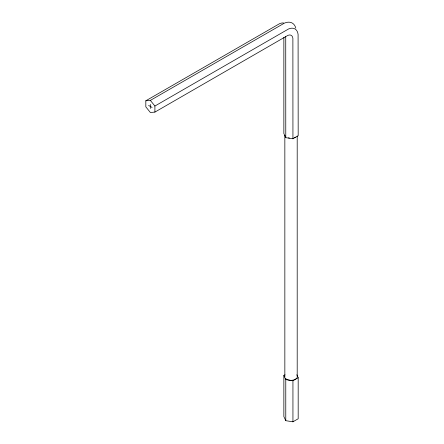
<?xml version="1.0" encoding="UTF-8"?>
<svg xmlns="http://www.w3.org/2000/svg" width="444" height="444" viewBox="0 0 444 444"><rect width="100%" height="100%" fill="white"/><g stroke="black" fill="none" stroke-linecap="round" stroke-linejoin="round"><path stroke-width="0.67" d="M283.86 37.407L283.86 133.527L285.775 137.662L292.94 138.767L292.885 38.251A8.197 4.734 -60 0 0 287.895 35.37L154.901 112.093L150.361 112.499L145.821 106.849L145.821 100.799L279.498 23.721A15.623 9.019 -60 0 1 283.583 22.966M145.821 100.799L150.361 100.394L284.382 23.138A19.336 11.167 -60 0 1 295.804 28.111M154.901 112.093L154.901 106.038L288.578 28.96A15.623 9.019 -60 0 1 298.091 34.454L298.179 135.742L292.94 138.767M296.808 374.747L298.179 377.705L298.179 418.775L292.94 421.8L285.775 420.69L283.86 416.561L283.86 375.485L285.026 374.814M283.86 375.485L285.775 379.62L292.94 380.73L298.179 377.705M148.612 105.433L152.109 107.454M150.361 100.394L154.901 106.038M297.197 136.025L297.197 376.751M292.94 380.73L292.94 421.8M285.775 137.662L285.736 37.529A4.479 2.586 -60 0 0 285.342 36.408M285.775 379.62L285.775 420.69M284.843 135.331L284.843 376.751M150.361 104.429L150.361 108.464M295.388 137.157A6.177 3.569 0 0 1 294.106 137.723M289.421 138.078A6.177 3.569 0 0 1 288.406 137.868M296.986 377.672A6.177 3.569 0 0 1 294.106 379.842M293.628 379.981A6.177 3.569 0 0 1 291.558 380.303M290.481 380.303A6.177 3.569 0 0 1 288.406 379.981M287.928 379.842A6.177 3.569 0 0 1 285.67 378.532"/></g></svg>
